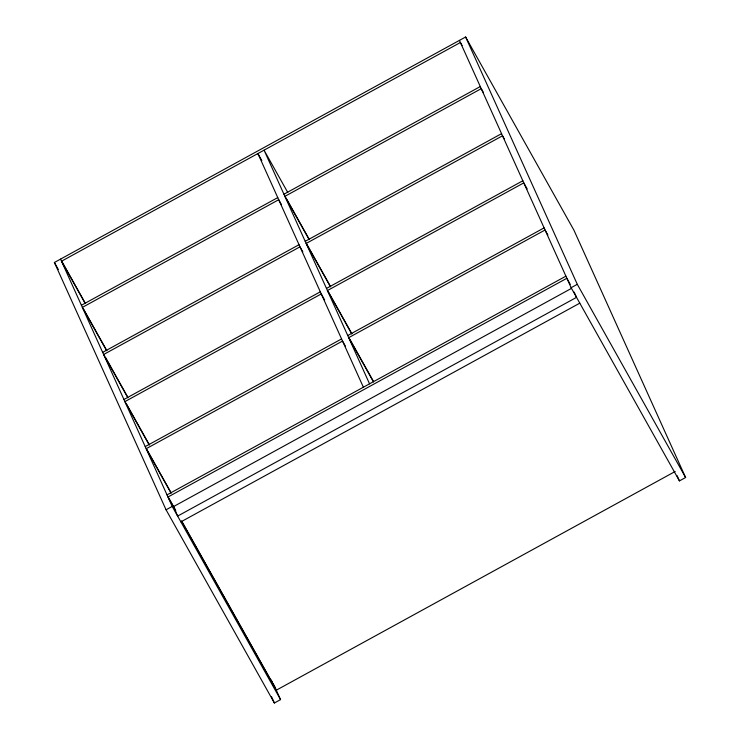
<?xml version="1.0" encoding="UTF-8"?>
<svg xmlns="http://www.w3.org/2000/svg" width="740" height="740" viewBox="0 0 740 740"><rect width="100%" height="100%" fill="white"/><g stroke="black" fill="none" stroke-linecap="round" stroke-linejoin="round"><path stroke-width="1.11" d="M273.902 684.879L280.553 699.615L274.383 703L166.065 509.805L54.39 262.487L465.617 37L573.935 230.196L685.61 477.513L679.44 480.898L571.123 287.703L459.447 40.386M81.409 305.269L277.768 197.599M283.938 194.222L480.297 86.552M102.675 352.379L299.034 244.709M305.204 241.323L501.563 133.653M123.95 399.489L320.309 291.819M326.479 288.433L522.838 180.763M145.216 446.599L341.575 338.929M347.745 335.544L544.104 227.874M167.018 494.884L565.906 276.159M166.065 509.805L172.226 506.428L60.56 259.102M571.123 287.703L577.293 284.317L465.617 37M571.271 288.498L173.391 506.66L177.646 516.085L576.534 297.36L574.175 292.124M180.893 521.876L579.79 303.16M675.185 471.473L276.298 690.198L181.513 521.154M462.102 45.519L460.41 42.504L61.522 261.22L85.211 303.483M483.507 92.694L481.25 88.671L284.891 196.34L309.172 239.64M504.218 138.796L502.525 135.781L306.166 243.451L330.438 286.75M527.185 188.931L523.791 182.882L327.432 290.552L351.713 333.86M577.293 284.317L685.61 477.513M547.887 235.033L545.066 229.992L348.707 337.662L373.543 381.979M570.253 284.317L566.868 278.277L167.98 497.002L175.87 511.09M287.758 192.465L264.05 150.174L369.547 383.829M286.195 198.246L308.774 238.53M261.831 160.599L257.881 153.55L363.377 387.214M306.332 243.34L330.614 286.648M281.542 204.758L278.721 199.717L82.362 307.387L106.643 350.695M328.171 291.458L351.889 333.749M302.817 251.868L299.996 246.827L103.637 354.497L127.909 397.805M350.002 339.577L373.154 380.86M324.647 299.978L321.262 293.937L124.903 401.607L149.184 444.907M345.358 346.079L342.537 341.048L146.178 448.718L171.014 493.025M62.252 262.117L85.387 303.372M83.666 309.302L106.81 350.584M54.39 262.487L58.34 269.526M105.496 357.411L127.521 396.686M126.207 403.513L149.351 444.805M146.909 449.615L171.19 492.923M168.711 497.9L174.917 508.972M181.689 521.043L275.336 688.08M172.226 506.428L280.553 699.615M677.063 475.635L679.44 480.898M271.275 680.005L273.171 684.213M271.534 696.682L274.383 703"/></g></svg>
